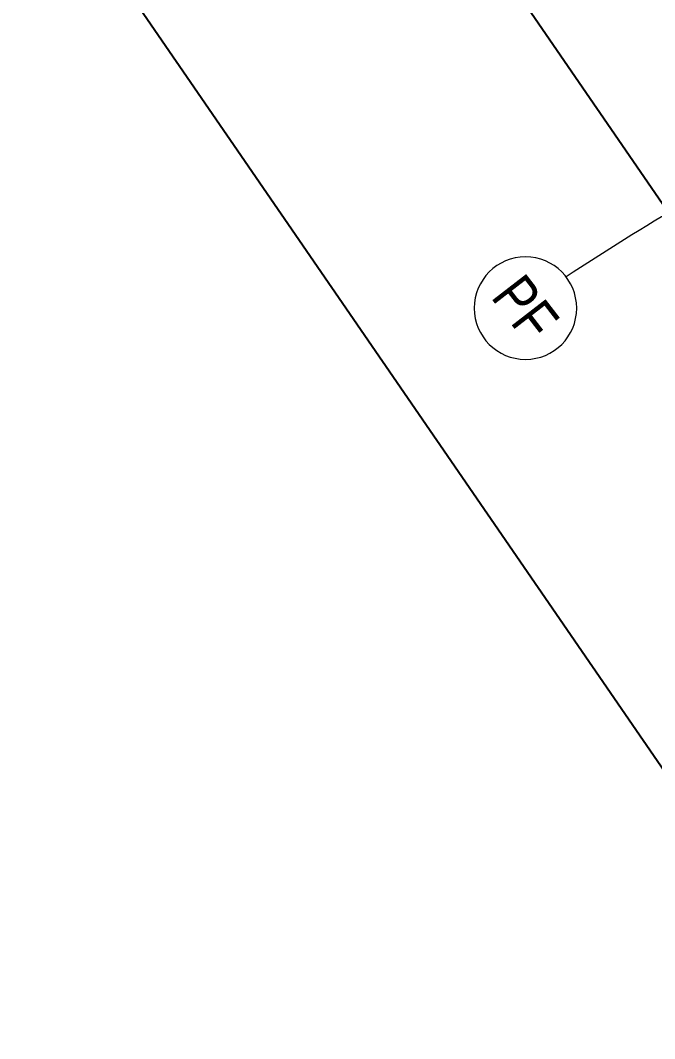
# Model space of a CAD drawing. Header units: millimetres. Extents: x 32582 to 41721, y -247935 to -234947.
# Drawn here: x 35914 to 36954, y -245826 to -244157 of the extents above; entities that cross this region are included whole.
import ezdxf
from ezdxf.enums import TextEntityAlignment as Align

# ---------------------------------------------------------------- set-up
doc = ezdxf.new("R2010")
doc.units = ezdxf.units.MM
doc.header["$LTSCALE"] = 300
doc.header["$MEASUREMENT"] = 0
doc.linetypes.add('DGN Style 4', pattern=[1.902655, 0.950733, -0.475367, 0.001188, -0.475367])
doc.linetypes.add('TDME_Fave_GRID$0$DGN Style 7', pattern=[8.330448, 3.748702, -1.66609, 1.249567, -1.66609])
for name, color, linetype, lineweight in [('G-GRID_A', 1, 'DGN Style 4', 0), ('MINORTEXT', 1, 'Continuous', 13), ('TDME_Fave_GRID$0$A-_ANOTGRID_E-', 8, 'TDME_Fave_GRID$0$DGN Style 7', 13)]:
    doc.layers.add(name, color=color, linetype=linetype, lineweight=lineweight)
doc.styles.add('TDME_Fave_GRID$0$Arial', font='arial.ttf', dxfattribs={"width": 0.8, "height": 2.5})

# ---------------------------------------------------------------- blocks, each defined once
blk = doc.blocks.new('TDME_Fave_GRID$0$(DPA) GRID No1')
at = {"layer": 'TDME_Fave_GRID$0$A-_ANOTGRID_E-', "linetype": 'Continuous'}
blk.add_circle((0, 6), 6, dxfattribs=at)
at = {"layer": 'TDME_Fave_GRID$0$A-_ANOTGRID_E-', "linetype": 'Continuous', "style": 'TDME_Fave_GRID$0$Arial', "width": 0.8, "flags": 8}
blk.add_attdef('GRIDNO', text='', height=5, dxfattribs=at).set_placement((0, 6), align=Align.MIDDLE_CENTER)

msp = doc.modelspace()

# ---------------------------------------------------------------- linework, layer by layer
at = {"layer": 'Defpoints'}
for points in [[(38913, -241789.1), (41721.3, -245871.5), (38722.3, -247934.5), (35914, -243852.2)], [(36609.1, -243936), (38743.5, -247038.7), (41035.5, -245462), (38901.1, -242359.3)]]:
    msp.add_lwpolyline(points, close=True, dxfattribs=at)
at = {"layer": 'G-GRID_A'}
msp.add_arc((39728.6, -249049.3), 5341, 84.3885, 123.1381, dxfattribs=at)

# ---------------------------------------------------------------- block references
at = {"layer": 'TDME_Fave_GRID$0$A-_ANOTGRID_E-'}
ref = msp.add_blockref('TDME_Fave_GRID$0$(DPA) GRID No1', (36808.9, -244576.9), dxfattribs=dict(at, xscale=-14, yscale=14, zscale=14, rotation=127.678566012789))
ref.add_attrib('GRIDNO', 'PF', dxfattribs={"layer": 'MINORTEXT', "linetype": 'Continuous', "height": 70, "rotation": 307.6786, "style": 'TDME_Fave_GRID$0$Arial', "width": 0.8, "flags": 8}).set_placement((36742.4, -244628.3), align=Align.MIDDLE_CENTER)

doc.saveas('drawing.dxf')
